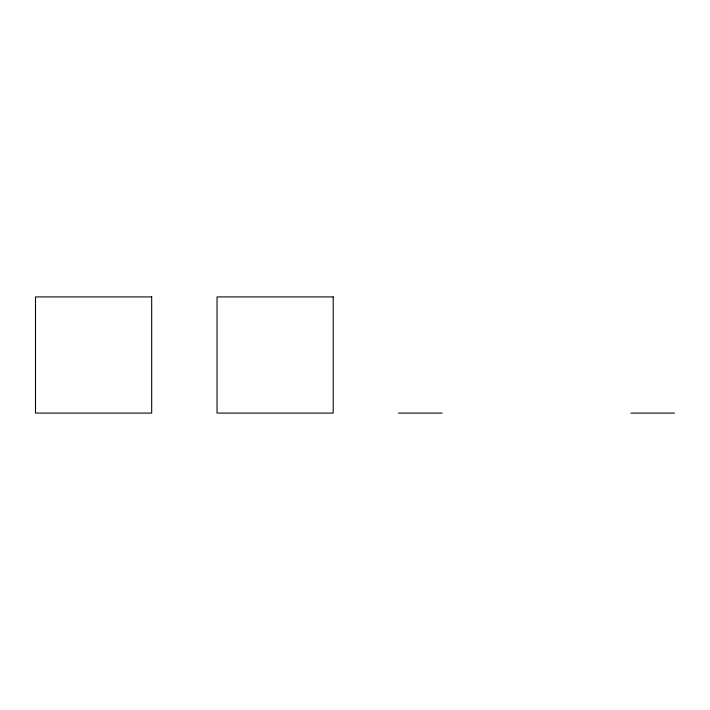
<?xml version="1.0" encoding="UTF-8"?>
<svg xmlns="http://www.w3.org/2000/svg" width="710" height="710" viewBox="0 0 710 710"><rect width="100%" height="100%" fill="white"/><g stroke="black" fill="none" stroke-linecap="round" stroke-linejoin="round"><path stroke-width="1.06" d="M398.567 413.087L442.135 413.087M630.933 413.087L674.5 413.087M151.683 296.913L35.5 296.913L35.5 413.087L151.683 413.087L151.683 296.913M333.212 296.913L217.038 296.913L217.038 413.087L333.212 413.087L333.212 296.913"/></g></svg>
